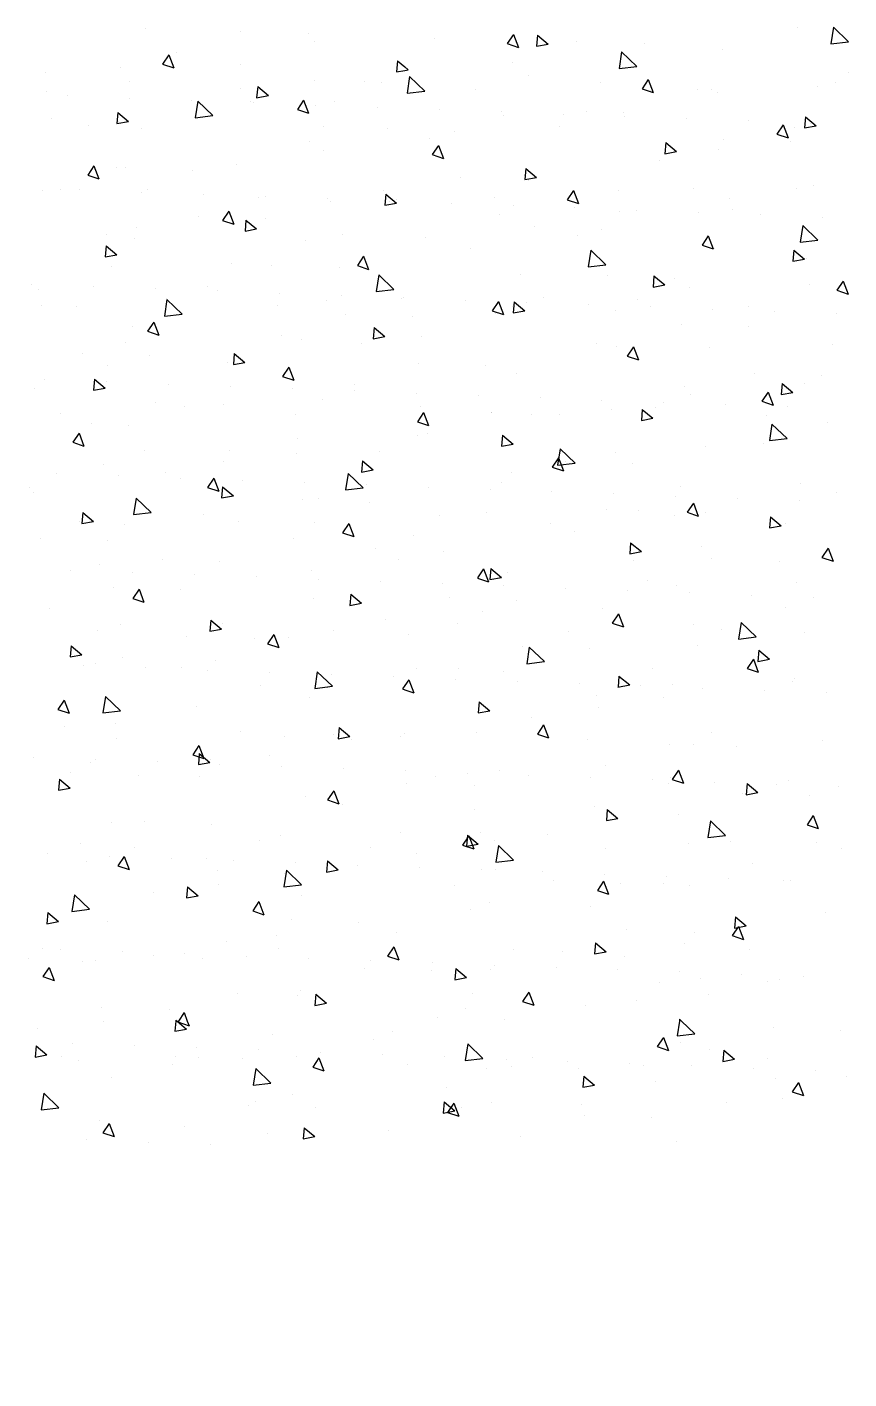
# Model space of a CAD drawing. Header units: millimetres. Extents: x 60252 to 149408, y 10197 to 135197.
# Drawn here: x 94589 to 94920, y 85324 to 85870 of the extents above; entities that cross this region are included whole.
import ezdxf

# ---------------------------------------------------------------- set-up
doc = ezdxf.new("R2010")
doc.units = ezdxf.units.MM

# ---------------------------------------------------------------- blocks, each defined once
blk = doc.blocks.new('*X84')
at = {"color": 0}
for p, q in [((78.816, 134.256), (79.206, 134.662)), ((79.261, 134.187), (79.206, 134.662)), ((80.046, 134.662), (80.046, 134.662)), ((85.643, 134.513), (85.993, 134.648)), ((85.891, 134.345), (85.993, 134.648)), ((107.038, 134.617), (107.038, 134.617)), ((78.816, 134.256), (79.261, 134.187)), ((80.311, 134.312), (80.311, 134.312)), ((85.643, 134.513), (85.891, 134.345)), ((86.518, 134.336), (86.518, 134.336)), ((87.341, 134.216), (87.341, 134.216)), ((91.337, 134.349), (91.337, 134.349)), ((92.828, 134.113), (93.178, 134.247)), ((93.077, 133.945), (93.179, 134.247)), ((99.24, 134.391), (99.24, 134.391)), ((100.914, 134.468), (100.914, 134.468)), ((105.786, 134.453), (105.786, 134.453)), ((80.398, 133.824), (80.398, 133.824)), ((83.921, 133.961), (83.921, 133.961)), ((84.153, 133.429), (84.542, 133.834)), ((84.597, 133.36), (84.542, 133.834)), ((88.192, 133.935), (88.192, 133.935)), ((89.444, 134.1), (89.444, 134.1)), ((92.828, 134.113), (93.077, 133.945)), ((96.714, 134.071), (96.714, 134.071)), ((97.998, 133.967), (97.998, 133.967)), ((100.014, 133.712), (100.364, 133.847)), ((100.263, 133.545), (100.364, 133.847)), ((102.628, 134.037), (102.628, 134.037)), ((81.226, 133.504), (81.467, 133.791)), ((81.226, 133.504), (81.525, 133.478)), ((81.396, 133.641), (81.396, 133.641)), ((81.525, 133.477), (81.467, 133.791)), ((83.067, 133.711), (83.067, 133.711)), ((84.425, 133.715), (84.425, 133.715)), ((84.813, 133.19), (85.054, 133.477)), ((85.034, 133.519), (85.034, 133.519)), ((85.112, 133.164), (85.054, 133.477)), ((85.736, 133.598), (85.736, 133.598)), ((88.405, 133.486), (88.405, 133.486)), ((94.147, 133.719), (94.147, 133.719)), ((95.083, 133.467), (95.083, 133.467)), ((99.483, 133.623), (99.483, 133.623)), ((100.014, 133.712), (100.263, 133.545)), ((100.735, 133.788), (100.735, 133.788)), ((104.343, 133.453), (104.343, 133.453)), ((106.869, 133.773), (106.869, 133.773)), ((107.2, 133.312), (107.55, 133.446)), ((107.448, 133.144), (107.55, 133.446)), ((78.828, 133.289), (78.828, 133.289)), ((81.509, 133.215), (81.509, 133.215)), ((81.889, 133.105), (81.889, 133.105)), ((83.141, 133.27), (83.141, 133.27)), ((84.153, 133.429), (84.597, 133.36)), ((84.813, 133.19), (85.111, 133.164)), ((88.399, 132.876), (88.64, 133.163)), ((88.698, 132.85), (88.64, 133.163)), ((91.075, 133.373), (91.075, 133.373)), ((91.55, 133.344), (91.55, 133.344)), ((93.744, 133.26), (93.744, 133.26)), ((96.325, 133.207), (96.325, 133.207)), ((96.413, 133.147), (96.413, 133.147)), ((101.776, 133.101), (101.776, 133.101)), ((107.2, 133.312), (107.448, 133.144)), ((81.442, 132.901), (81.792, 133.035)), ((81.442, 132.901), (81.69, 132.733)), ((81.69, 132.733), (81.792, 133.035)), ((88.399, 132.876), (88.698, 132.85)), ((89.025, 133.024), (89.025, 133.024)), ((89.489, 132.601), (89.878, 133.007)), ((89.934, 132.532), (89.878, 133.007)), ((91.985, 132.562), (92.226, 132.85)), ((92.167, 132.966), (92.167, 132.966)), ((92.284, 132.536), (92.226, 132.85)), ((93.18, 132.793), (93.18, 132.793)), ((94.431, 132.958), (94.431, 132.958)), ((99.082, 133.035), (99.082, 133.035)), ((99.179, 132.726), (99.179, 132.726)), ((101.751, 132.922), (101.751, 132.922)), ((104.42, 132.809), (104.42, 132.809)), ((107.616, 132.895), (107.616, 132.895)), ((86.457, 132.672), (86.457, 132.672)), ((88.627, 132.5), (88.977, 132.635)), ((88.627, 132.5), (88.876, 132.332)), ((88.876, 132.332), (88.977, 132.634)), ((89.251, 132.466), (89.251, 132.466)), ((89.489, 132.601), (89.934, 132.532)), ((90.022, 132.377), (90.022, 132.377)), ((91.985, 132.562), (92.284, 132.536)), ((95.571, 132.249), (95.813, 132.536)), ((95.87, 132.222), (95.813, 132.536)), ((96.653, 132.406), (96.653, 132.406)), ((104.471, 132.481), (104.471, 132.481)), ((105.722, 132.645), (105.722, 132.645)), ((106.54, 132.486), (106.54, 132.486)), ((107.089, 132.696), (107.089, 132.696)), ((83.86, 132.297), (83.86, 132.297)), ((88.128, 132.128), (88.128, 132.128)), ((94.086, 132.054), (94.086, 132.054)), ((94.825, 131.773), (95.214, 132.179)), ((95.27, 131.704), (95.215, 132.179)), ((95.571, 132.249), (95.87, 132.222)), ((95.813, 132.1), (96.163, 132.234)), ((95.813, 132.1), (96.062, 131.932)), ((96.062, 131.932), (96.163, 132.234)), ((99.158, 131.935), (99.399, 132.222)), ((99.457, 131.909), (99.399, 132.222)), ((101.313, 132.065), (101.313, 132.065)), ((103.624, 131.985), (103.624, 131.985)), ((106.808, 132.109), (106.808, 132.109)), ((81.335, 131.977), (81.335, 131.977)), ((86.335, 131.965), (86.335, 131.965)), ((86.877, 131.963), (86.877, 131.963)), ((91.489, 131.679), (91.489, 131.679)), ((94.825, 131.773), (95.27, 131.704)), ((98.167, 131.651), (98.167, 131.651)), ((99.158, 131.935), (99.457, 131.909)), ((99.419, 131.816), (99.419, 131.816)), ((102.744, 131.621), (102.985, 131.908)), ((102.744, 131.621), (103.043, 131.595)), ((103.043, 131.595), (102.985, 131.908)), ((102.999, 131.699), (103.349, 131.834)), ((102.999, 131.699), (103.247, 131.531)), ((103.247, 131.531), (103.349, 131.834)), ((104.282, 131.789), (104.282, 131.789)), ((79.424, 131.269), (79.424, 131.269)), ((81.825, 131.298), (81.825, 131.298)), ((83.419, 131.465), (83.419, 131.465)), ((83.719, 131.547), (83.719, 131.547)), ((88.964, 131.359), (88.964, 131.359)), ((100.161, 130.946), (100.551, 131.352)), ((100.606, 130.877), (100.551, 131.352)), ((100.708, 131.485), (100.708, 131.485)), ((101.715, 131.437), (101.715, 131.437)), ((106.33, 131.307), (106.571, 131.595)), ((106.33, 131.307), (106.629, 131.281)), ((106.629, 131.281), (106.572, 131.595)), ((107.738, 131.388), (107.738, 131.388)), ((80.503, 130.964), (80.503, 130.964)), ((80.573, 131.133), (80.573, 131.133)), ((82.094, 131.156), (82.094, 131.156)), ((84.426, 130.887), (84.776, 131.022)), ((84.426, 130.887), (84.675, 130.72)), ((84.675, 130.72), (84.776, 131.022)), ((84.763, 131.043), (84.763, 131.043)), ((86.397, 131.007), (86.397, 131.007)), ((87.432, 130.931), (87.432, 130.931)), ((93.116, 130.986), (93.116, 130.986)), ((95.01, 131.235), (95.01, 131.235)), ((97.792, 130.984), (97.792, 130.984)), ((99.118, 131.062), (99.118, 131.062)), ((100.161, 130.946), (100.606, 130.877)), ((104.822, 130.887), (104.822, 130.887)), ((106.301, 130.923), (106.301, 130.923)), ((80.479, 130.597), (80.479, 130.597)), ((83.8, 130.632), (83.8, 130.632)), ((90.101, 130.818), (90.101, 130.818)), ((91.612, 130.487), (91.962, 130.621)), ((91.861, 130.319), (91.962, 130.621)), ((91.864, 130.821), (91.864, 130.821)), ((92.77, 130.705), (92.77, 130.705)), ((95.439, 130.592), (95.439, 130.592)), ((96.593, 130.742), (96.593, 130.742)), ((104.407, 130.673), (104.407, 130.673)), ((105.545, 130.167), (105.887, 130.524)), ((105.942, 130.049), (105.887, 130.524)), ((81.274, 130.312), (81.274, 130.312)), ((83.148, 130.485), (83.148, 130.485)), ((85.817, 130.372), (85.817, 130.372)), ((88.486, 130.259), (88.486, 130.259)), ((88.707, 130.405), (88.707, 130.405)), ((91.612, 130.487), (91.86, 130.319)), ((94.025, 130.39), (94.025, 130.39)), ((94.876, 130.484), (94.876, 130.484)), ((98.108, 130.48), (98.108, 130.48)), ((98.797, 130.087), (99.147, 130.221)), ((99.046, 129.919), (99.148, 130.221)), ((100.777, 130.367), (100.777, 130.367)), ((101.906, 130.387), (101.906, 130.387)), ((103.155, 130.508), (103.155, 130.508)), ((103.446, 130.254), (103.446, 130.254)), ((105.497, 130.118), (105.545, 130.167)), ((106.747, 130.444), (106.747, 130.444)), ((81.92, 129.743), (82.161, 130.03)), ((82.219, 129.717), (82.161, 130.03)), ((85.561, 129.991), (85.561, 129.991)), ((86.813, 130.156), (86.813, 130.156)), ((91.155, 130.146), (91.155, 130.146)), ((91.428, 130.015), (91.428, 130.015)), ((91.96, 129.983), (91.96, 129.983)), ((93.824, 130.034), (93.824, 130.034)), ((96.493, 129.921), (96.493, 129.921)), ((98.104, 129.843), (98.104, 129.843)), ((98.797, 130.087), (99.046, 129.919)), ((98.99, 129.886), (98.99, 129.886)), ((99.162, 129.808), (99.162, 129.808)), ((99.997, 130.093), (99.997, 130.093)), ((104.221, 130.124), (104.221, 130.124)), ((105.497, 130.118), (105.545, 130.111)), ((105.545, 130.111), (105.942, 130.049)), ((105.983, 129.686), (106.333, 129.821)), ((106.116, 130.141), (106.116, 130.141)), ((106.232, 129.518), (106.333, 129.82)), ((108.785, 130.029), (108.785, 130.029)), ((81.92, 129.743), (82.219, 129.717)), ((82.403, 129.575), (82.403, 129.575)), ((85.506, 129.429), (85.747, 129.716)), ((85.805, 129.403), (85.747, 129.716)), ((88.903, 129.695), (88.903, 129.695)), ((89.044, 129.482), (89.044, 129.482)), ((96.852, 129.679), (96.852, 129.679)), ((101.654, 129.772), (101.654, 129.772)), ((101.832, 129.695), (101.832, 129.695)), ((104.501, 129.582), (104.501, 129.582)), ((105.983, 129.686), (106.232, 129.518)), ((107.17, 129.47), (107.17, 129.47)), ((79.258, 129.161), (79.258, 129.161)), ((80.225, 129.275), (80.575, 129.409)), ((80.225, 129.275), (80.474, 129.107)), ((80.474, 129.107), (80.575, 129.409)), ((80.51, 129.326), (80.51, 129.326)), ((85.506, 129.429), (85.805, 129.403)), ((86.336, 129.343), (86.336, 129.343)), ((89.093, 129.115), (89.334, 129.402)), ((89.093, 129.115), (89.391, 129.089)), ((89.392, 129.089), (89.334, 129.402)), ((92.679, 128.801), (92.92, 129.089)), ((92.978, 128.775), (92.92, 129.089)), ((93.694, 129.263), (93.694, 129.263)), ((96.074, 129.386), (96.074, 129.386)), ((96.532, 129.077), (96.532, 129.077)), ((99.057, 129.397), (99.057, 129.397)), ((106.732, 129.138), (106.732, 129.138)), ((108.143, 129.366), (108.143, 129.366)), ((79.479, 128.558), (79.869, 128.964)), ((79.924, 128.489), (79.869, 128.964)), ((83.739, 128.968), (83.739, 128.968)), ((86.128, 128.982), (86.128, 128.982)), ((87.411, 128.874), (87.761, 129.009)), ((87.411, 128.874), (87.659, 128.707)), ((87.659, 128.707), (87.761, 129.009)), ((90.549, 128.849), (90.549, 128.849)), ((91.801, 129.014), (91.801, 129.014)), ((92.679, 128.801), (92.978, 128.775)), ((93.158, 128.885), (93.158, 128.885)), ((93.965, 128.725), (93.965, 128.725)), ((96.265, 128.488), (96.506, 128.775)), ((96.564, 128.461), (96.506, 128.775)), ((104.985, 128.951), (104.985, 128.951)), ((106.686, 128.78), (106.686, 128.78)), ((79.479, 128.558), (79.924, 128.489)), ((81.099, 128.615), (81.099, 128.615)), ((81.213, 128.648), (81.213, 128.648)), ((83.212, 128.481), (83.212, 128.481)), ((83.768, 128.502), (83.768, 128.502)), ((86.437, 128.389), (86.437, 128.389)), ((87.391, 128.433), (87.391, 128.433)), ((90.242, 128.385), (90.242, 128.385)), ((91.368, 128.35), (91.368, 128.35)), ((94.596, 128.474), (94.946, 128.608)), ((94.596, 128.474), (94.845, 128.306)), ((94.845, 128.306), (94.946, 128.608)), ((96.265, 128.488), (96.564, 128.462)), ((99.852, 128.174), (100.093, 128.461)), ((100.15, 128.148), (100.093, 128.461)), ((101.84, 128.536), (101.84, 128.536)), ((103.092, 128.701), (103.092, 128.701)), ((103.816, 128.637), (103.816, 128.637)), ((104.161, 128.46), (104.161, 128.46)), ((80.296, 127.981), (80.296, 127.981)), ((84.246, 128.019), (84.246, 128.019)), ((84.816, 127.73), (85.205, 128.136)), ((85.26, 127.661), (85.205, 128.136)), ((85.498, 128.184), (85.498, 128.184)), ((88.842, 128.03), (88.842, 128.03)), ((89.106, 128.276), (89.106, 128.276)), ((91.775, 128.164), (91.775, 128.164)), ((94.444, 128.051), (94.444, 128.051)), ((98.682, 128.121), (98.682, 128.121)), ((99.852, 128.174), (100.15, 128.148)), ((100.9, 128.136), (100.9, 128.136)), ((101.593, 128.108), (101.593, 128.108)), ((101.782, 128.073), (102.132, 128.208)), ((101.782, 128.073), (102.031, 127.906)), ((102.031, 127.906), (102.132, 128.208)), ((103.438, 127.86), (103.679, 128.147)), ((103.737, 127.834), (103.679, 128.147)), ((84.816, 127.73), (85.26, 127.661)), ((86.275, 127.678), (86.275, 127.678)), ((87.326, 127.884), (87.326, 127.884)), ((95.537, 127.707), (95.537, 127.707)), ((96.788, 127.871), (96.788, 127.871)), ((97.113, 127.938), (97.113, 127.938)), ((97.984, 127.636), (97.984, 127.636)), ((98.996, 127.733), (98.996, 127.733)), ((99.783, 127.825), (99.783, 127.825)), ((102.452, 127.713), (102.452, 127.713)), ((103.438, 127.86), (103.737, 127.834)), ((107.024, 127.546), (107.265, 127.834)), ((107.323, 127.52), (107.265, 127.834)), ((79.194, 127.354), (79.194, 127.354)), ((81.088, 127.603), (81.088, 127.603)), ((83.21, 127.262), (83.56, 127.396)), ((83.21, 127.262), (83.458, 127.094)), ((83.458, 127.094), (83.56, 127.396)), ((83.678, 127.303), (83.678, 127.303)), ((84.41, 127.384), (84.41, 127.384)), ((90.152, 126.903), (90.541, 127.309)), ((90.596, 126.834), (90.541, 127.309)), ((92.379, 127.291), (92.379, 127.291)), ((96.471, 127.413), (96.471, 127.413)), ((105.121, 127.6), (105.121, 127.6)), ((106.828, 127.394), (106.828, 127.394)), ((107.024, 127.546), (107.323, 127.52)), ((107.79, 127.487), (107.79, 127.487)), ((108.079, 127.559), (108.079, 127.559)), ((81.152, 126.983), (81.152, 126.983)), ((90.152, 126.903), (90.596, 126.834)), ((90.395, 126.861), (90.745, 126.996)), ((90.485, 127.042), (90.485, 127.042)), ((90.644, 126.693), (90.745, 126.996)), ((93.904, 127.061), (93.904, 127.061)), ((95.068, 127.135), (95.068, 127.135)), ((103.67, 126.978), (103.67, 126.978)), ((106.625, 127.115), (106.625, 127.115)), ((79.027, 126.296), (79.269, 126.583)), ((79.326, 126.269), (79.269, 126.583)), ((81.495, 126.883), (81.495, 126.883)), ((89.234, 126.877), (89.234, 126.877)), ((90.395, 126.861), (90.644, 126.694)), ((91.307, 126.686), (91.307, 126.686)), ((92.152, 126.635), (92.152, 126.635)), ((97.581, 126.461), (97.931, 126.595)), ((97.83, 126.293), (97.931, 126.595)), ((100.525, 126.564), (100.525, 126.564)), ((101.776, 126.729), (101.776, 126.729)), ((104.1, 126.795), (104.1, 126.795)), ((79.027, 126.296), (79.326, 126.269)), ((82.614, 125.982), (82.855, 126.269)), ((82.913, 125.956), (82.855, 126.269)), ((84.182, 126.212), (84.182, 126.212)), ((86.076, 126.461), (86.076, 126.461)), ((88.781, 126.366), (88.781, 126.366)), ((95.488, 126.075), (95.877, 126.481)), ((95.933, 126.006), (95.877, 126.481)), ((97.581, 126.461), (97.83, 126.293)), ((101.533, 126.443), (101.533, 126.443)), ((104.766, 126.06), (105.117, 126.195)), ((105.015, 125.893), (105.117, 126.195)), ((80.125, 126.06), (80.125, 126.06)), ((82.614, 125.982), (82.913, 125.956)), ((82.794, 125.947), (82.794, 125.947)), ((82.931, 126.047), (82.931, 126.047)), ((85.463, 125.834), (85.463, 125.834)), ((86.2, 125.668), (86.441, 125.955)), ((86.214, 126.014), (86.214, 126.014)), ((86.499, 125.642), (86.441, 125.955)), ((89.236, 126.134), (89.236, 126.134)), ((95.473, 125.899), (95.473, 125.899)), ((95.488, 126.075), (95.933, 126.006)), ((97.367, 126.149), (97.367, 126.149)), ((98.936, 126.068), (98.936, 126.068)), ((104.766, 126.06), (105.015, 125.893)), ((106.525, 126.154), (106.525, 126.154)), ((108.658, 125.836), (108.658, 125.836)), ((79.008, 125.649), (79.359, 125.783)), ((79.008, 125.649), (79.257, 125.481)), ((79.257, 125.481), (79.359, 125.783)), ((79.773, 125.631), (79.773, 125.631)), ((83.617, 125.639), (83.617, 125.639)), ((86.2, 125.668), (86.499, 125.642)), ((86.32, 125.634), (86.32, 125.634)), ((88.132, 125.721), (88.132, 125.721)), ((89.786, 125.354), (90.027, 125.642)), ((90.085, 125.328), (90.028, 125.641)), ((90.802, 125.609), (90.802, 125.609)), ((93.471, 125.496), (93.471, 125.496)), ((94.221, 125.735), (94.221, 125.735)), ((96.41, 125.748), (96.41, 125.748)), ((100.824, 125.248), (101.214, 125.653)), ((101.269, 125.179), (101.214, 125.653)), ((103.609, 125.654), (103.609, 125.654)), ((106.565, 125.451), (106.565, 125.451)), ((106.764, 125.587), (106.764, 125.587)), ((81.092, 125.319), (81.092, 125.319)), ((81.179, 125.388), (81.179, 125.388)), ((83.404, 125.133), (83.404, 125.133)), ((83.848, 125.275), (83.848, 125.275)), ((86.194, 125.249), (86.544, 125.383)), ((86.194, 125.249), (86.443, 125.081)), ((86.443, 125.081), (86.544, 125.383)), ((86.518, 125.163), (86.518, 125.163)), ((89.786, 125.354), (90.085, 125.328)), ((91.064, 125.319), (91.064, 125.319)), ((93.373, 125.04), (93.614, 125.328)), ((93.672, 125.014), (93.614, 125.328)), ((93.843, 125.396), (93.843, 125.396)), ((96.14, 125.383), (96.14, 125.383)), ((98.809, 125.27), (98.809, 125.27)), ((100.693, 125.153), (100.693, 125.153)), ((100.824, 125.248), (101.269, 125.179)), ((101.478, 125.158), (101.478, 125.158)), ((104.039, 125.131), (104.039, 125.131)), ((105.512, 125.422), (105.512, 125.422)), ((87.918, 124.905), (87.918, 124.905)), ((89.17, 125.07), (89.17, 125.07)), ((89.187, 125.05), (89.187, 125.05)), ((91.246, 125.021), (91.246, 125.021)), ((91.856, 124.937), (91.856, 124.937)), ((93.373, 125.04), (93.672, 125.014)), ((93.38, 124.848), (93.73, 124.983)), ((93.38, 124.848), (93.628, 124.68)), ((93.629, 124.68), (93.73, 124.983)), ((94.525, 124.824), (94.525, 124.824)), ((96.959, 124.727), (97.2, 125.014)), ((96.959, 124.727), (97.258, 124.701)), ((97.194, 124.711), (97.194, 124.711)), ((97.258, 124.7), (97.2, 125.014)), ((100.461, 124.757), (100.461, 124.757)), ((101.472, 124.779), (101.472, 124.779)), ((102.355, 125.006), (102.355, 125.006)), ((104.147, 125.045), (104.147, 125.045)), ((106.16, 124.42), (106.55, 124.826)), ((106.605, 124.351), (106.55, 124.826)), ((106.816, 124.932), (106.816, 124.932)), ((107.723, 125.056), (107.723, 125.056)), ((80.488, 124.633), (80.488, 124.633)), ((84.761, 124.489), (84.761, 124.489)), ((86.153, 124.349), (86.153, 124.349)), ((88.721, 124.701), (88.721, 124.701)), ((97.777, 124.653), (97.777, 124.653)), ((98.875, 124.404), (98.875, 124.404)), ((99.209, 124.592), (99.209, 124.592)), ((99.863, 124.599), (99.863, 124.599)), ((100.545, 124.413), (100.786, 124.7)), ((100.545, 124.413), (100.844, 124.387)), ((100.565, 124.448), (100.915, 124.582)), ((100.565, 124.448), (100.814, 124.28)), ((100.844, 124.387), (100.786, 124.7)), ((100.814, 124.28), (100.916, 124.582)), ((102.532, 124.486), (102.532, 124.486)), ((104.132, 124.099), (104.373, 124.386)), ((104.431, 124.073), (104.373, 124.386)), ((104.807, 124.556), (104.807, 124.556)), ((105.201, 124.373), (105.201, 124.373)), ((106.16, 124.42), (106.605, 124.351)), ((81.615, 124.075), (81.615, 124.075)), ((82.867, 124.24), (82.867, 124.24)), ((94.861, 124.152), (94.861, 124.152)), ((96.051, 124.177), (96.051, 124.177)), ((96.349, 124.084), (96.349, 124.084)), ((101.891, 124.055), (101.891, 124.055)), ((104.132, 124.099), (104.43, 124.073)), ((107.718, 123.785), (107.959, 124.073)), ((107.751, 124.047), (108.101, 124.182)), ((107.751, 124.047), (108, 123.88)), ((107.871, 124.26), (107.871, 124.26)), ((108.017, 123.759), (107.959, 124.073)), ((108, 123.879), (108.101, 124.182)), ((81.031, 123.654), (81.031, 123.654)), ((81.993, 123.636), (82.343, 123.77)), ((81.993, 123.636), (82.242, 123.468)), ((82.242, 123.468), (82.343, 123.77)), ((83.556, 123.974), (83.556, 123.974)), ((91.945, 123.652), (91.945, 123.652)), ((92.906, 123.762), (92.906, 123.762)), ((93.782, 123.732), (93.782, 123.732)), ((94.158, 123.927), (94.158, 123.927)), ((106.504, 123.786), (106.504, 123.786)), ((107.342, 123.864), (107.342, 123.864)), ((107.718, 123.785), (108.017, 123.759)), ((79.13, 123.518), (79.13, 123.518)), ((80.142, 122.86), (80.532, 123.266)), ((80.587, 122.791), (80.532, 123.266)), ((81.8, 123.405), (81.8, 123.405)), ((84.469, 123.293), (84.469, 123.293)), ((89.179, 123.236), (89.529, 123.37)), ((89.427, 123.068), (89.529, 123.37)), ((89.748, 123.347), (89.748, 123.347)), ((91.185, 123.357), (91.185, 123.357)), ((98.975, 123.555), (98.975, 123.555)), ((103.978, 123.466), (103.978, 123.466)), ((104.197, 123.45), (104.197, 123.45)), ((105.449, 123.615), (105.449, 123.615)), ((86.603, 122.933), (86.603, 122.933)), ((87.138, 123.18), (87.138, 123.18)), ((87.855, 123.097), (87.855, 123.097)), ((88.66, 123.037), (88.66, 123.037)), ((89.029, 123.151), (89.029, 123.151)), ((89.179, 123.236), (89.427, 123.068)), ((89.807, 123.067), (89.807, 123.067)), ((92.476, 122.954), (92.476, 122.954)), ((96.059, 123.054), (96.059, 123.054)), ((96.364, 122.835), (96.714, 122.969)), ((96.634, 122.729), (96.714, 122.969)), ((101.039, 123.034), (101.039, 123.034)), ((101.411, 123.114), (101.411, 123.114)), ((79.721, 122.535), (79.885, 122.729)), ((79.721, 122.535), (80.02, 122.508)), ((79.885, 122.729), (79.962, 122.822)), ((79.979, 122.729), (79.962, 122.822)), ((80.02, 122.508), (79.979, 122.729)), ((80.142, 122.86), (80.587, 122.791)), ((86.093, 122.685), (86.093, 122.685)), ((86.114, 122.651), (86.114, 122.651)), ((93.144, 122.554), (93.144, 122.554)), ((95.145, 122.842), (95.145, 122.842)), ((96.364, 122.835), (96.521, 122.729)), ((96.521, 122.729), (96.613, 122.667)), ((96.613, 122.667), (96.634, 122.729)), ((97.814, 122.729), (97.814, 122.729)), ((97.894, 122.62), (97.894, 122.62)), ((98.814, 122.739), (98.814, 122.739)), ((99.146, 122.785), (99.146, 122.785)), ((100.483, 122.616), (100.483, 122.616)), ((103.55, 122.435), (103.9, 122.569)), ((103.799, 122.267), (103.9, 122.569)), ((106.717, 122.806), (106.717, 122.806)), ((81.552, 122.268), (81.552, 122.268)), ((83.308, 122.221), (83.549, 122.508)), ((83.308, 122.221), (83.606, 122.195)), ((83.445, 122.517), (83.445, 122.517)), ((83.496, 122.31), (83.496, 122.31)), ((83.606, 122.195), (83.549, 122.508)), ((85.478, 122.032), (85.868, 122.438)), ((85.923, 121.963), (85.868, 122.438)), ((86.894, 121.907), (87.135, 122.194)), ((87.193, 121.881), (87.135, 122.194)), ((94.736, 122.205), (94.736, 122.205)), ((96.289, 122.419), (96.289, 122.419)), ((103.152, 122.503), (103.152, 122.503)), ((103.55, 122.435), (103.799, 122.267)), ((103.801, 122.306), (103.801, 122.306)), ((105.822, 122.39), (105.822, 122.39)), ((108.491, 122.278), (108.491, 122.278)), ((80.3, 122.103), (80.3, 122.103)), ((80.97, 121.99), (80.97, 121.99)), ((83.198, 122.15), (83.198, 122.15)), ((85.478, 122.032), (85.923, 121.963)), ((86.894, 121.907), (87.193, 121.881)), ((90.228, 122.053), (90.228, 122.053)), ((90.48, 121.593), (90.721, 121.881)), ((90.779, 121.567), (90.721, 121.88)), ((92.842, 121.955), (92.842, 121.955)), ((93.721, 122.067), (93.721, 122.067)), ((100.885, 121.805), (100.885, 121.805)), ((103.917, 121.802), (103.917, 121.802)), ((106.027, 121.892), (106.027, 121.892)), ((106.443, 122.122), (106.443, 122.122)), ((80.282, 121.649), (80.282, 121.649)), ((84.977, 121.623), (85.328, 121.757)), ((84.977, 121.623), (85.226, 121.455)), ((85.226, 121.455), (85.328, 121.757)), ((87.312, 121.553), (87.312, 121.553)), ((90.48, 121.593), (90.779, 121.567)), ((90.815, 121.205), (91.204, 121.61)), ((91.124, 121.692), (91.124, 121.692)), ((91.259, 121.136), (91.204, 121.61)), ((91.591, 121.79), (91.591, 121.79)), ((94.066, 121.28), (94.307, 121.567)), ((94.365, 121.253), (94.308, 121.567)), ((101.35, 121.45), (101.35, 121.45)), ((102.882, 121.478), (102.882, 121.478)), ((104.133, 121.643), (104.133, 121.643)), ((86.539, 121.125), (86.539, 121.125)), ((88.433, 121.375), (88.433, 121.375)), ((88.599, 121.372), (88.599, 121.372)), ((90.815, 121.205), (91.259, 121.136)), ((92.163, 121.222), (92.513, 121.357)), ((92.163, 121.222), (92.412, 121.055)), ((92.412, 121.055), (92.513, 121.357)), ((94.066, 121.28), (94.365, 121.253)), ((97.653, 120.966), (97.894, 121.253)), ((97.952, 120.94), (97.894, 121.253)), ((97.969, 121.304), (97.969, 121.304)), ((98.753, 121.075), (98.753, 121.075)), ((80.826, 120.85), (80.826, 120.85)), ((83.495, 120.738), (83.495, 120.738)), ((84.396, 121.052), (84.396, 121.052)), ((85.288, 120.961), (85.288, 120.961)), ((86.032, 121.02), (86.032, 121.02)), ((95.053, 120.804), (95.053, 120.804)), ((96.151, 120.377), (96.54, 120.783)), ((96.228, 120.755), (96.228, 120.755)), ((96.596, 120.308), (96.54, 120.783)), ((97.653, 120.966), (97.952, 120.94)), ((97.83, 120.813), (97.83, 120.813)), ((99.349, 120.822), (99.699, 120.956)), ((99.349, 120.822), (99.597, 120.654)), ((99.598, 120.654), (99.699, 120.956)), ((99.724, 121.062), (99.724, 121.062)), ((101.239, 120.652), (101.48, 120.939)), ((101.538, 120.626), (101.48, 120.939)), ((81.48, 120.552), (81.48, 120.552)), ((82.13, 120.545), (82.13, 120.545)), ((83.435, 120.645), (83.435, 120.645)), ((86.164, 120.625), (86.164, 120.625)), ((88.833, 120.512), (88.833, 120.512)), ((91.502, 120.399), (91.502, 120.399)), ((93.661, 120.403), (93.661, 120.403)), ((96.151, 120.377), (96.596, 120.308)), ((96.578, 120.648), (96.578, 120.648)), ((101.239, 120.652), (101.538, 120.626)), ((104.825, 120.338), (105.066, 120.626)), ((105.124, 120.312), (105.066, 120.625)), ((106.382, 120.457), (106.382, 120.457)), ((106.534, 120.422), (106.885, 120.556)), ((106.534, 120.422), (106.783, 120.254)), ((106.783, 120.254), (106.885, 120.556)), ((78.985, 120.131), (78.985, 120.131)), ((79.211, 120.292), (79.211, 120.292)), ((80.236, 120.296), (80.236, 120.296)), ((80.776, 120.01), (81.126, 120.145)), ((80.776, 120.01), (81.025, 119.842)), ((80.909, 120.325), (80.909, 120.325)), ((81.025, 119.842), (81.127, 120.145)), ((81.88, 120.179), (81.88, 120.179)), ((84.549, 120.066), (84.549, 120.066)), ((91.064, 120.028), (91.064, 120.028)), ((91.527, 119.983), (91.527, 119.983)), ((92.137, 120.303), (92.137, 120.303)), ((93.421, 120.232), (93.421, 120.232)), ((94.171, 120.287), (94.171, 120.287)), ((96.841, 120.174), (96.841, 120.174)), ((99.51, 120.061), (99.51, 120.061)), ((103.857, 120.137), (103.857, 120.137)), ((104.825, 120.338), (105.124, 120.312)), ((107.869, 120.336), (107.869, 120.336)), ((108.412, 120.024), (108.653, 120.312)), ((108.412, 120.024), (108.711, 119.998)), ((108.711, 119.998), (108.653, 120.312)), ((87.218, 119.953), (87.218, 119.953)), ((87.962, 119.61), (88.312, 119.744)), ((88.211, 119.442), (88.312, 119.744)), ((88.538, 119.708), (88.538, 119.708)), ((89.221, 119.803), (89.221, 119.803)), ((89.887, 119.84), (89.887, 119.84)), ((90.275, 119.818), (90.275, 119.818)), ((92.557, 119.728), (92.557, 119.728)), ((101.289, 119.785), (101.289, 119.785)), ((101.487, 119.549), (101.876, 119.955)), ((101.932, 119.48), (101.877, 119.955)), ((102.179, 119.948), (102.179, 119.948)), ((102.818, 119.671), (102.818, 119.671)), ((104.712, 119.92), (104.712, 119.92)), ((104.848, 119.835), (104.848, 119.835)), ((106.51, 119.823), (106.51, 119.823)), ((107.517, 119.723), (107.517, 119.723)), ((85.971, 119.356), (85.971, 119.356)), ((86.305, 119.302), (86.305, 119.302)), ((87.118, 119.403), (87.118, 119.403)), ((87.962, 119.61), (88.211, 119.442)), ((95.148, 119.209), (95.498, 119.344)), ((95.226, 119.615), (95.226, 119.615)), ((95.396, 119.042), (95.498, 119.344)), ((97.895, 119.502), (97.895, 119.502)), ((98.692, 119.41), (98.692, 119.41)), ((100.564, 119.389), (100.564, 119.389)), ((101.487, 119.549), (101.932, 119.48)), ((101.566, 119.506), (101.566, 119.506)), ((103.233, 119.277), (103.233, 119.277)), ((103.594, 119.322), (103.594, 119.322)), ((80.415, 118.774), (80.656, 119.061)), ((80.714, 118.747), (80.656, 119.061)), ((83.374, 118.981), (83.374, 118.981)), ((83.972, 118.989), (83.972, 118.989)), ((85.224, 119.153), (85.224, 119.153)), ((95.148, 119.209), (95.396, 119.042)), ((96.167, 119.09), (96.167, 119.09)), ((98.409, 119.09), (98.409, 119.09)), ((102.333, 118.809), (102.683, 118.943)), ((102.582, 118.641), (102.684, 118.943)), ((105.902, 119.164), (105.902, 119.164)), ((106.823, 118.722), (107.213, 119.128)), ((107.268, 118.653), (107.213, 119.128)), ((108.571, 119.051), (108.571, 119.051)), ((80.415, 118.774), (80.714, 118.747)), ((80.815, 118.573), (80.815, 118.573)), ((80.848, 118.661), (80.848, 118.661)), ((83.389, 118.802), (83.389, 118.802)), ((84.001, 118.46), (84.242, 118.747)), ((84.3, 118.434), (84.242, 118.747)), ((93.6, 118.738), (93.6, 118.738)), ((95.263, 118.676), (95.263, 118.676)), ((96.515, 118.841), (96.515, 118.841)), ((100.678, 118.822), (100.678, 118.822)), ((102.333, 118.809), (102.582, 118.641)), ((106.321, 118.793), (106.321, 118.793)), ((106.823, 118.722), (107.268, 118.653)), ((107.708, 118.725), (107.708, 118.725)), ((107.806, 118.528), (107.806, 118.528)), ((78.921, 118.324), (78.921, 118.324)), ((79.831, 118.309), (79.831, 118.309)), ((80.473, 118.301), (80.473, 118.301)), ((82.5, 118.196), (82.5, 118.196)), ((84.001, 118.46), (84.3, 118.434)), ((87.588, 118.146), (87.829, 118.433)), ((87.887, 118.12), (87.829, 118.433)), ((91.003, 118.363), (91.003, 118.363)), ((92.105, 118.26), (92.105, 118.26)), ((97.763, 118.321), (97.763, 118.321)), ((103.796, 118.473), (103.796, 118.473)), ((104.792, 118.224), (104.792, 118.224)), ((106.554, 118.364), (106.554, 118.364)), ((83.761, 117.997), (84.111, 118.132)), ((83.761, 117.997), (84.01, 117.829)), ((84.01, 117.829), (84.111, 118.131)), ((85.169, 118.083), (85.169, 118.083)), ((87.588, 118.146), (87.886, 118.12)), ((87.838, 117.971), (87.838, 117.971)), ((88.477, 118.043), (88.477, 118.043)), ((88.96, 117.846), (88.96, 117.846)), ((90.212, 118.011), (90.212, 118.011)), ((90.508, 117.858), (90.508, 117.858)), ((91.174, 117.832), (91.415, 118.12)), ((91.174, 117.832), (91.473, 117.806)), ((91.473, 117.806), (91.415, 118.12)), ((94.76, 117.519), (95.001, 117.806)), ((94.847, 117.821), (94.847, 117.821)), ((95.059, 117.492), (95.001, 117.806)), ((101.229, 118.121), (101.229, 118.121)), ((103.396, 117.948), (103.396, 117.948)), ((80.805, 117.162), (81.195, 117.567)), ((81.25, 117.093), (81.195, 117.567)), ((85.91, 117.691), (85.91, 117.691)), ((90.947, 117.597), (91.297, 117.731)), ((90.947, 117.597), (91.195, 117.429)), ((91.195, 117.429), (91.297, 117.731)), ((93.177, 117.745), (93.177, 117.745)), ((94.76, 117.519), (95.059, 117.492)), ((95.846, 117.632), (95.846, 117.632)), ((98.347, 117.205), (98.588, 117.492)), ((98.515, 117.519), (98.515, 117.519)), ((98.645, 117.179), (98.588, 117.492)), ((98.632, 117.746), (98.632, 117.746)), ((100.251, 117.534), (100.251, 117.534)), ((101.503, 117.699), (101.503, 117.699)), ((101.877, 117.724), (101.877, 117.724)), ((108.857, 117.503), (108.857, 117.503)), ((80.805, 117.162), (81.25, 117.093)), ((83.313, 117.316), (83.313, 117.316)), ((83.909, 117.181), (83.909, 117.181)), ((85.802, 117.431), (85.802, 117.431)), ((91.931, 117.32), (91.931, 117.32)), ((93.539, 117.074), (93.539, 117.074)), ((96.106, 117.426), (96.106, 117.426)), ((97.093, 117.118), (97.093, 117.118)), ((98.132, 117.196), (98.482, 117.331)), ((98.132, 117.196), (98.381, 117.028)), ((98.347, 117.205), (98.645, 117.179)), ((98.381, 117.028), (98.482, 117.331)), ((98.961, 117.223), (98.961, 117.223)), ((101.184, 117.407), (101.184, 117.407)), ((101.933, 116.891), (102.174, 117.178)), ((102.232, 116.865), (102.174, 117.178)), ((103.853, 117.294), (103.853, 117.294)), ((106.261, 117.129), (106.261, 117.129)), ((106.522, 117.181), (106.522, 117.181)), ((80.788, 116.996), (80.788, 116.996)), ((82.657, 117.016), (82.657, 117.016)), ((86.141, 116.334), (86.531, 116.74)), ((86.586, 116.265), (86.531, 116.74)), ((89.015, 116.82), (89.015, 116.82)), ((95.199, 116.869), (95.199, 116.869)), ((96.045, 116.723), (96.045, 116.723)), ((101.933, 116.891), (102.232, 116.865)), ((103.735, 116.808), (103.735, 116.808)), ((105.318, 116.796), (105.545, 116.883)), ((105.318, 116.796), (105.545, 116.643)), ((105.545, 116.883), (105.668, 116.93)), ((105.545, 116.608), (105.76, 116.865)), ((105.567, 116.628), (105.668, 116.93)), ((105.818, 116.551), (105.76, 116.864)), ((108.384, 116.806), (108.384, 116.806)), ((79.499, 116.601), (79.499, 116.601)), ((79.56, 116.384), (79.91, 116.519)), ((79.56, 116.384), (79.809, 116.217)), ((79.809, 116.217), (79.91, 116.519)), ((88.417, 116.379), (88.417, 116.379)), ((90.942, 116.699), (90.942, 116.699)), ((93.948, 116.704), (93.948, 116.704)), ((101.168, 116.456), (101.168, 116.456)), ((105.239, 116.392), (105.239, 116.392)), ((105.519, 116.577), (105.545, 116.608)), ((105.519, 116.577), (105.545, 116.575)), ((105.545, 116.643), (105.567, 116.628)), ((105.545, 116.575), (105.818, 116.551)), ((106.49, 116.556), (106.49, 116.556)), ((106.702, 116.475), (106.702, 116.475)), ((85.849, 116.027), (85.849, 116.027)), ((86.099, 116.319), (86.099, 116.319)), ((86.141, 116.334), (86.586, 116.265)), ((86.745, 115.984), (87.096, 116.118)), ((86.745, 115.984), (86.994, 115.816)), ((86.994, 115.816), (87.096, 116.118)), ((88.896, 116.039), (88.896, 116.039)), ((90.79, 116.288), (90.79, 116.288)), ((93.129, 116.222), (93.129, 116.222)), ((98.571, 116.082), (98.571, 116.082)), ((78.857, 115.754), (78.857, 115.754)), ((81.527, 115.641), (81.527, 115.641)), ((83.183, 115.819), (83.183, 115.819)), ((83.252, 115.652), (83.252, 115.652)), ((87.645, 115.874), (87.645, 115.874)), ((90.213, 115.722), (90.213, 115.722)), ((91.478, 115.506), (91.867, 115.912)), ((91.922, 115.437), (91.867, 115.912)), ((93.931, 115.584), (94.281, 115.718)), ((94.18, 115.416), (94.281, 115.718)), ((96.045, 115.761), (96.045, 115.761)), ((100.187, 115.727), (100.187, 115.727)), ((102.081, 115.976), (102.081, 115.976)), ((103.786, 115.974), (103.786, 115.974)), ((108.797, 115.839), (108.797, 115.839)), ((80.267, 115.318), (80.267, 115.318)), ((80.727, 115.332), (80.727, 115.332)), ((81.109, 115.013), (81.35, 115.3)), ((81.408, 114.986), (81.35, 115.3)), ((84.196, 115.528), (84.196, 115.528)), ((84.487, 115.459), (84.487, 115.459)), ((86.865, 115.416), (86.865, 115.416)), ((89.534, 115.303), (89.534, 115.303)), ((91.478, 115.506), (91.922, 115.437)), ((93.478, 115.409), (93.478, 115.409)), ((93.931, 115.584), (94.18, 115.416)), ((98.936, 115.562), (98.936, 115.562)), ((100.87, 115.474), (100.87, 115.474)), ((101.117, 115.183), (101.467, 115.318)), ((101.366, 115.015), (101.467, 115.317)), ((106.2, 115.464), (106.2, 115.464)), ((79.912, 115.082), (79.912, 115.082)), ((81.109, 115.013), (81.408, 114.986)), ((81.342, 115.044), (81.342, 115.044)), ((82.581, 114.97), (82.581, 114.97)), ((82.593, 115.209), (82.593, 115.209)), ((84.695, 114.699), (84.936, 114.986)), ((84.994, 114.673), (84.936, 114.986)), ((87.297, 115.221), (87.297, 115.221)), ((90.881, 115.034), (90.881, 115.034)), ((92.203, 115.19), (92.203, 115.19)), ((93.884, 114.897), (93.884, 114.897)), ((94.872, 115.077), (94.872, 115.077)), ((95.778, 115.146), (95.778, 115.146)), ((96.814, 114.679), (97.203, 115.085)), ((97.258, 114.61), (97.203, 115.085)), ((97.541, 114.964), (97.541, 114.964)), ((97.954, 114.973), (97.954, 114.973)), ((101.117, 115.183), (101.365, 115.015)), ((103.674, 115.144), (103.674, 115.144)), ((108.302, 114.783), (108.652, 114.917)), ((108.551, 114.615), (108.653, 114.917)), ((84.381, 114.721), (84.381, 114.721)), ((84.695, 114.699), (84.994, 114.673)), ((85.25, 114.857), (85.25, 114.857)), ((87.919, 114.744), (87.919, 114.744)), ((88.281, 114.385), (88.522, 114.672)), ((88.356, 114.714), (88.356, 114.714)), ((88.58, 114.359), (88.522, 114.672)), ((90.588, 114.631), (90.588, 114.631)), ((92.632, 114.732), (92.632, 114.732)), ((96.814, 114.679), (97.258, 114.61)), ((100.21, 114.852), (100.21, 114.852)), ((101.107, 114.792), (101.107, 114.792)), ((102.879, 114.739), (102.879, 114.739)), ((105.175, 114.584), (105.175, 114.584)), ((105.549, 114.626), (105.549, 114.626)), ((107.069, 114.834), (107.069, 114.834)), ((108.302, 114.783), (108.551, 114.615)), ((81.465, 114.22), (81.465, 114.22)), ((82.544, 114.371), (82.894, 114.506)), ((82.544, 114.371), (82.793, 114.204)), ((82.793, 114.204), (82.895, 114.506)), ((85.789, 114.362), (85.789, 114.362)), ((88.281, 114.385), (88.58, 114.359)), ((89.475, 114.316), (89.475, 114.316)), ((91.868, 114.071), (92.109, 114.359)), ((92.167, 114.045), (92.109, 114.359)), ((93.257, 114.518), (93.257, 114.518)), ((95.038, 114.472), (95.038, 114.472)), ((95.926, 114.406), (95.926, 114.406)), ((98.51, 114.417), (98.51, 114.417)), ((98.595, 114.293), (98.595, 114.293)), ((101.265, 114.18), (101.265, 114.18)), ((102.15, 113.851), (102.539, 114.257)), ((102.595, 113.782), (102.539, 114.257)), ((103.923, 114.42), (103.923, 114.42)), ((108.218, 114.513), (108.218, 114.513)), ((108.736, 114.174), (108.736, 114.174)), ((83.192, 113.987), (83.192, 113.987)), ((86.329, 113.902), (86.329, 113.902)), ((87.581, 114.067), (87.581, 114.067)), ((89.73, 113.971), (90.08, 114.105)), ((89.73, 113.971), (89.979, 113.803)), ((89.979, 113.803), (90.08, 114.105)), ((91.868, 114.071), (92.167, 114.045)), ((92.122, 113.972), (92.122, 113.972)), ((95.454, 113.758), (95.695, 114.045)), ((95.753, 113.731), (95.695, 114.045)), ((95.985, 114.097), (95.985, 114.097)), ((100.766, 114.004), (100.766, 114.004)), ((102.15, 113.851), (102.595, 113.782)), ((103.934, 114.067), (103.934, 114.067)), ((106.139, 113.8), (106.139, 113.8)), ((106.603, 113.955), (106.603, 113.955)), ((80.666, 113.667), (80.666, 113.667)), ((83.172, 113.486), (83.172, 113.486)), ((89.206, 113.471), (89.206, 113.471)), ((93.417, 113.745), (93.417, 113.745)), ((95.454, 113.758), (95.753, 113.731)), ((96.916, 113.57), (97.266, 113.705)), ((96.916, 113.57), (97.164, 113.403)), ((97.164, 113.403), (97.266, 113.705)), ((97.62, 113.59), (97.62, 113.59)), ((98.872, 113.755), (98.872, 113.755)), ((99.04, 113.444), (99.281, 113.731)), ((99.04, 113.444), (99.339, 113.418)), ((99.339, 113.418), (99.281, 113.731)), ((103.613, 113.48), (103.613, 113.48)), ((106.496, 113.491), (106.496, 113.491)), ((80.026, 113.072), (80.026, 113.072)), ((80.532, 113.1), (80.532, 113.1)), ((81.278, 113.237), (81.278, 113.237)), ((90.82, 113.37), (90.82, 113.37)), ((94.462, 113.174), (94.462, 113.174)), ((101.046, 113.127), (101.046, 113.127)), ((102.627, 113.13), (102.868, 113.417)), ((102.627, 113.13), (102.925, 113.104)), ((102.926, 113.104), (102.868, 113.417)), ((104.101, 113.17), (104.451, 113.304)), ((104.101, 113.17), (104.35, 113.002)), ((104.35, 113.002), (104.451, 113.304)), ((106.213, 112.816), (106.454, 113.104)), ((106.512, 112.79), (106.454, 113.104)), ((107.486, 113.024), (107.876, 113.43)), ((107.931, 112.955), (107.876, 113.429)), ((83.201, 112.987), (83.201, 112.987)), ((85.87, 112.874), (85.87, 112.874)), ((86.291, 112.971), (86.291, 112.971)), ((88.295, 113.05), (88.295, 113.05)), ((88.539, 112.761), (88.539, 112.761)), ((91.317, 112.76), (91.317, 112.76)), ((92.569, 112.925), (92.569, 112.925)), ((98.449, 112.753), (98.449, 112.753)), ((103.58, 112.991), (103.58, 112.991)), ((105.753, 112.862), (105.753, 112.862)), ((106.213, 112.816), (106.512, 112.79)), ((107.486, 113.024), (107.931, 112.955)), ((85.728, 112.698), (85.728, 112.698)), ((91.208, 112.649), (91.208, 112.649)), ((103.86, 112.612), (103.86, 112.612))]:
    blk.add_line(p, q, dxfattribs=at)

msp = doc.modelspace()

# ---------------------------------------------------------------- linework, layer by layer
for points in [[(94741.03, 86593.62, 1), (94741.03, 84343.62, 1)], [(94741.03, 84343.62, 1), (94741.03, 86593.62, 1)], [(94741.03, 86503.62, 1), (94741.03, 84433.62, 1)], [(94741.03, 84433.62, 1), (94741.03, 86503.62, 1)], [(94741.03, 86413.62, 0.365513), (93781.03, 85603.62, 0.365513)], [(95701.03, 85603.62, 0.365513), (94741.03, 86413.62, 0.365513)]]:
    msp.add_lwpolyline(points, format="xyb")
for start, end in [(90, 170.24213), (9.33011, 90)]:
    msp.add_arc((94741.03, 85439.73), 793.89, start, end)

# ---------------------------------------------------------------- block references
at = {"xscale": 15, "yscale": 15, "zscale": 15, "rotation": 270}
msp.add_blockref('*X84', (92900.1, 87051.79), dxfattribs=at)

doc.saveas('drawing.dxf')
